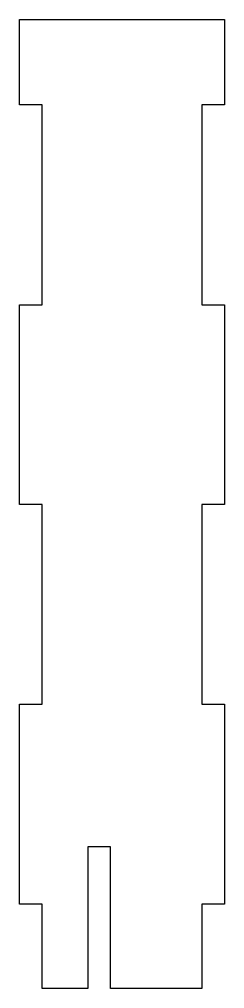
# Model space of a CAD drawing. Header units: millimetres. Extents: x 0 to 23, y 35 to 143.
import ezdxf

# ---------------------------------------------------------------- set-up
doc = ezdxf.new("R2010")
doc.units = ezdxf.units.MM
doc.layers.get('0').update_dxf_attribs({"linetype": 'CONTINUOUS'})

msp = doc.modelspace()

# ---------------------------------------------------------------- linework, layer by layer
msp.add_lwpolyline([(10.16, 35.02), (10.16, 50.8), (7.62, 50.8), (7.62, 35.02), (2.54, 35.02), (2.54, 44.42), (0, 44.42), (0, 66.64), (2.54, 66.64), (2.54, 88.85), (0, 88.85), (0, 111.06), (2.54, 111.06), (2.54, 133.27), (0, 133.27), (0, 142.78), (22.86, 142.78), (22.86, 133.27), (20.32, 133.27), (20.32, 111.06), (22.86, 111.06), (22.86, 88.85), (20.32, 88.85), (20.32, 66.64), (22.86, 66.64), (22.86, 44.42), (20.32, 44.42), (20.32, 35.02)], close=True)

doc.saveas('drawing.dxf')
